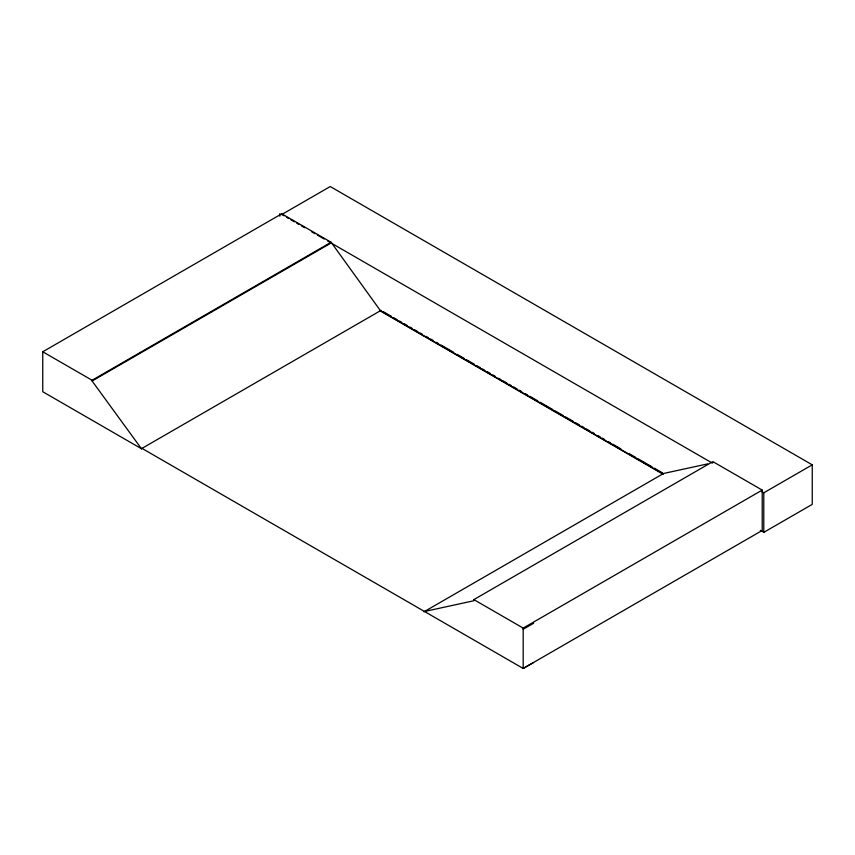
<?xml version="1.0" encoding="UTF-8"?>
<svg xmlns="http://www.w3.org/2000/svg" width="855" height="855" viewBox="0 0 855 855"><rect width="100%" height="100%" fill="white"/><g stroke="black" fill="none" stroke-linecap="round" stroke-linejoin="round"><path stroke-width="1.28" d="M142.058 448.415L141.503 448.747L42.75 391.729L42.75 351.779L281.765 213.782L331.109 242.264L380.454 310.707L662.967 473.82M281.765 213.782L281.765 214.52L330.233 186.54L812.25 464.831L812.25 504.375L763.782 532.355L760.319 530.346M42.75 351.779L92.094 380.261L331.109 242.264M533.648 662.497L523.185 668.46L141.994 448.383L141.428 448.704L92.094 380.999L331.109 243.002M141.428 448.704L381.009 310.386M423.952 611.817L663.533 473.488L707.673 463.891M424.508 611.485L473.852 600.755L473.852 599.611L712.867 461.615L762.211 490.097L762.211 530.463L523.185 668.46L523.185 628.094L762.211 490.097M712.867 462.758L712.311 463.089L327.668 241.014M761.495 491.486L763.782 492.811L812.25 464.831M523.185 629.248L533.648 623.284M281.765 214.52L284.063 215.845M286.361 217.17L288.659 218.495M290.946 219.821L294.387 221.808M296.685 223.134L298.983 224.459M301.281 225.784L304.722 227.772M311.605 231.748L315.046 233.736M317.344 235.061L324.227 239.026M383.318 311.712L391.387 316.371M393.695 317.707L397.158 319.706M399.456 321.031L401.765 322.367M404.073 323.692L407.536 325.691M409.844 327.027L412.142 328.363M414.451 329.688L417.913 331.687M420.222 333.023L422.52 334.348M425.982 336.346L428.291 337.682M430.599 339.007L432.897 340.343M436.36 342.342L438.668 343.667M440.977 345.003L453.663 352.324M457.115 354.323L464.041 358.32M466.338 359.645L474.418 364.305M476.716 365.641L480.179 367.639M482.487 368.965L484.796 370.301M487.104 371.636L490.556 373.624M492.865 374.96L495.173 376.296M498.625 378.284L500.934 379.62M503.242 380.956L506.705 382.955M509.014 384.28L511.311 385.616M513.62 386.941L517.083 388.94M519.391 390.275L521.689 391.601M525.152 393.599L527.46 394.935M529.769 396.26L537.838 400.92M540.146 402.256L552.832 409.577M555.13 410.913L563.21 415.573M565.508 416.898L573.587 421.568M575.885 422.894L579.348 424.892M581.657 426.228L583.965 427.553M586.274 428.889L589.726 430.888M592.034 432.213L594.343 433.549M597.795 435.548L600.103 436.873M602.412 438.209L604.72 439.534M608.183 441.533L610.481 442.869M612.789 444.194L620.858 448.864M628.938 453.524L635.853 457.511M638.161 458.846L652.002 466.83M654.299 468.166L662.379 472.826M379.695 310.6L663.138 474.247M473.852 599.611L523.185 628.094M763.782 492.811L763.782 532.355M279.831 213.632L279.831 216.251M92.094 380.261L92.094 380.999"/></g></svg>
